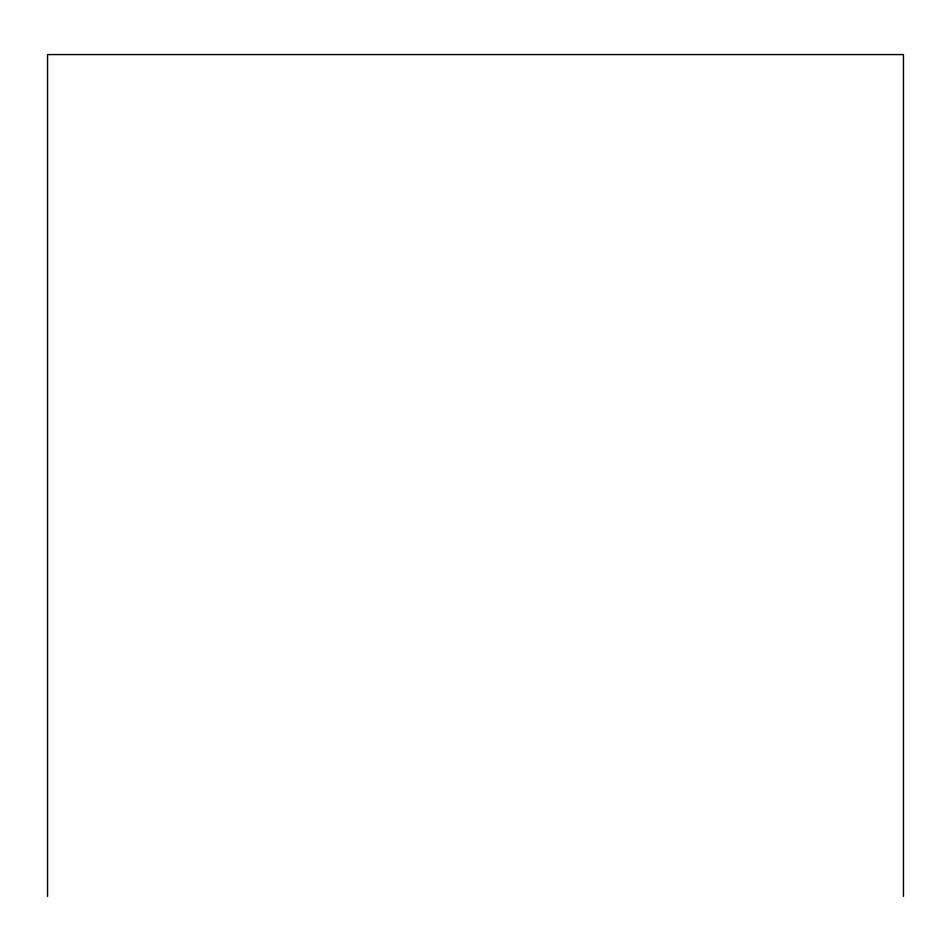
<?xml version="1.0" encoding="UTF-8"?>
<svg xmlns="http://www.w3.org/2000/svg" width="951" height="951" viewBox="0 0 951 951"><rect width="100%" height="100%" fill="white"/><g stroke="black" fill="none" stroke-linecap="round" stroke-linejoin="round"><path stroke-width="1.43" d="M903.45 896.424L903.45 54.576L47.55 54.576L47.55 896.424"/></g></svg>
